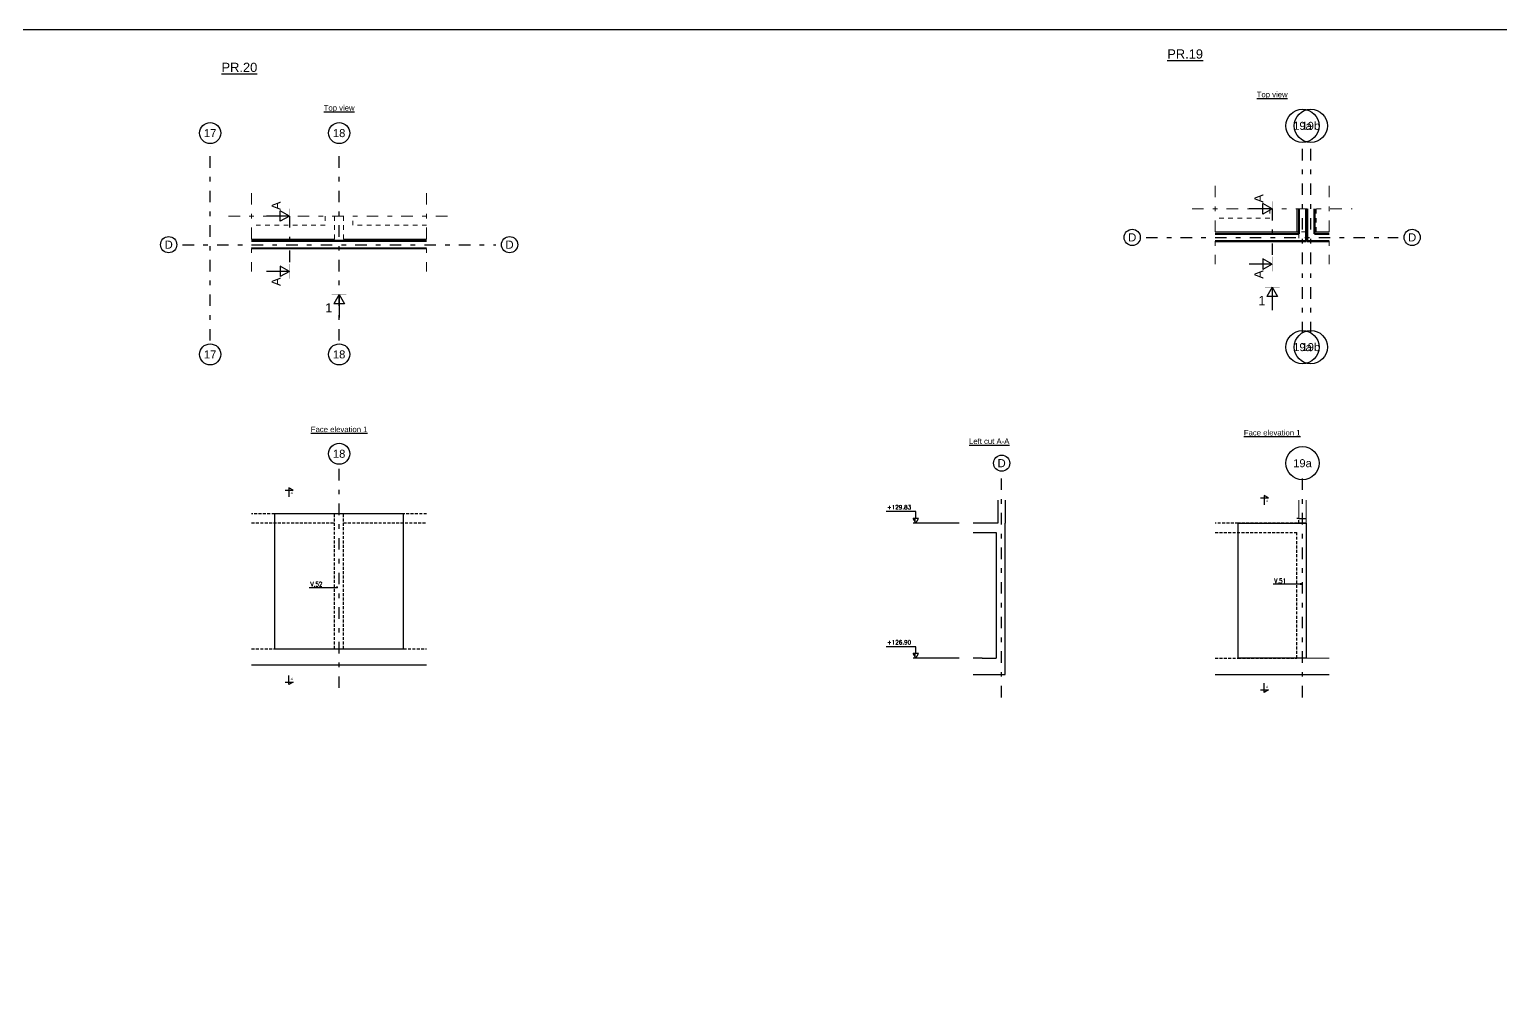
# Model space of a CAD drawing. Header units: millimetres. Extents: x -21776 to 63757, y -7870 to 8483.
# Drawn here: x 26203 to 29396, y -4478 to -2361 of the extents above; entities that cross this region are included whole.
import ezdxf
from ezdxf.enums import TextEntityAlignment as Align

# ---------------------------------------------------------------- set-up
doc = ezdxf.new("R2010")
doc.units = ezdxf.units.MM
for name, pattern in [('CACHE', [9.525, 6.35, -3.175]), ('GrDotted', [0.4, 0.1, -0.1, 0.1, -0.1]), ('GrFeatureAxis', [0.85, 0.25, -0.2, 0.1, -0.2, 0.1])]:
    doc.linetypes.add(name, pattern=pattern)
for name, color, linetype in [('COTATION', 1, 'Continuous'), ('GO-TEXTE', 9, 'Continuous'), ('Grid', 7, 'Continuous'), ('K_ENT_M_Building_PR.19', 7, 'Continuous'), ('K_ENT_M_Building_PR.20', 7, 'Continuous'), ('K_FOT_M_Building_PR.19', 7, 'Continuous'), ('K_FOT_M_Building_PR.20', 7, 'Continuous'), ('K_FOT_M_Building_V.46', 7, 'Continuous'), ('K_SLB_M_Building_PR.19', 7, 'Continuous'), ('K_SLB_M_Building_PR.20', 7, 'Continuous'), ('K_wAL_M_Building_PR.19', 7, 'Continuous'), ('K_wAL_M_Building_PR.20', 7, 'Continuous'), ('préfa v', 2, 'Continuous'), ('STR_TS_TXT', 7, 'Continuous'), ('STR_VOI-POT', 6, 'Continuous')]:
    doc.layers.add(name, color=color, linetype=linetype)
doc.styles.add('GrCut', font='swissli.ttf', dxfattribs={"height": 0.2})
doc.styles.add('GrDimensions', font='simplex.shx')
doc.styles.add('GrElevation', font='swissli.ttf', dxfattribs={"height": 0.2})
doc.styles.add('GrGrid', font='ARIAL.TTF', dxfattribs={"height": 0.17})
doc.styles.add('GrTitleDrawing', font='swissli.ttf', dxfattribs={"height": 0.2})
doc.styles.add('Lucida', font='')
doc.styles.add('TEXTE TS', font='romans.shx', dxfattribs={"width": 0.7, "oblique": 15})
doc.styles.get('Lucida').set_extended_font_data('Lucida Sans', italic=True)

# ---------------------------------------------------------------- blocks, each defined once
blk = doc.blocks.new('World Level Arrow 5_i')
at = {"color": 7, "linetype": 'Continuous', "lineweight": -3, "extrusion": (0, -1.22461e-16, -1)}
for p, q in [((0, 9.43), (0, -0.57)), ((-1, 0.57), (-1, -0.57)), ((0, 0), (-1, 0.57)), ((0, 0), (-1, -0.57))]:
    blk.add_line(p, q, dxfattribs=at)
blk.add_solid([(1, -0.57), (0, 0), (1, 0)], dxfattribs=at)

msp = doc.modelspace()

# ---------------------------------------------------------------- linework, layer by layer
at = {"layer": 'COTATION'}
for points in [[(26810.20999, -3571.14107), (26870.36573, -3571.14107)], [(28902.19742, -3563.82575), (28962.35315, -3563.82575)]]:
    msp.add_lwpolyline(points, dxfattribs=at)
at = {"layer": 'COTATION', "const_width": 2.5}
for points in [[(26869.11573, -3571.14107, 1), (26871.61573, -3571.14107, 1)], [(28961.10315, -3563.82575, 1), (28963.60315, -3563.82575, 1)]]:
    msp.add_lwpolyline(points, format="xyb", close=True, dxfattribs=at)
at = {"layer": 'GO-TEXTE', "flags": 128}
for points in [[(26757.91387, -3360.19525), (26775.56162, -3360.19525), (26765.88357, -3354.9152), (26765.88357, -3374.83667)], [(28875.01895, -3377.26138), (28892.66669, -3377.26138), (28882.98864, -3371.98133), (28882.98864, -3391.9028)], [(26757.91387, -3776.69085), (26775.56162, -3776.69085), (26765.88357, -3781.97091), (26765.88357, -3762.04943)], [(28875.01895, -3793.75699), (28892.66669, -3793.75699), (28882.98864, -3799.03704), (28882.98864, -3779.11557)]]:
    msp.add_lwpolyline(points, dxfattribs=at)
at = {"layer": 'Grid', "color": 4, "linetype": 'GrFeatureAxis', "lineweight": 25, "ltscale": 100}
for p, q in [((26595.02458, -3035.79867), (26595.02458, -2615.79617)), ((26875.02458, -3035.79867), (26875.02458, -2615.79617)), ((28966.19646, -3020.01959), (28966.19646, -2600.01709)), ((28984.19646, -3020.01959), (28984.19646, -2600.01709)), ((26535.02458, -2827.79867), (27215.02458, -2827.79867)), ((28626.54865, -2812.01959), (29174.19771, -2812.01959)), ((26875.02458, -3789.34452), (26875.02458, -3311.34352)), ((28313.13314, -3809.82379), (28313.13314, -3331.82279)), ((28966.19646, -3809.82379), (28966.19646, -3331.82279))]:
    msp.add_line(p, q, dxfattribs=at)
at = {"layer": 'Grid', "color": 1, "linetype": 'Continuous', "lineweight": 25, "ltscale": 100}
for centre, major_axis, start_param, end_param in [((28966.19646, -2570.01709), (25.47658, 25.47658), 5.4977871438, 11.780972451), ((28984.19646, -2570.01709), (25.50118, 25.50118), 5.4977871438, 11.780972451), ((26595.02458, -2585.79617), (16.17808, 16.17808), 5.4977871438, 11.780972451), ((26875.02458, -2585.79617), (-16.17808, 16.17808), 3.926990817, 10.2101761242), ((26505.02458, -2827.79867), (12.4308, 12.4308), 5.4977871438, 11.780972451), ((27245.02458, -2827.79867), (12.4308, 12.4308), 5.4977871438, 11.780972451), ((28596.54865, -2812.01959), (12.4308, 12.4308), 5.4977871438, 11.780972451), ((29204.19771, -2812.01959), (12.4308, 12.4308), 5.4977871438, 11.780972451), ((28966.19646, -3050.01959), (25.47658, 25.47658), 5.4977871438, 11.780972451), ((28984.19646, -3050.01959), (25.50118, 25.50118), 5.4977871438, 11.780972451), ((26595.02458, -3065.79867), (16.17808, 16.17808), 5.4977871438, 11.780972451), ((26875.02458, -3065.79867), (-16.17808, 16.17808), 3.926990817, 10.2101761242), ((26875.02458, -3281.34352), (16.17808, 16.17808), 5.4977871438, 11.780972451), ((28313.13314, -3301.82279), (-12.4308, 12.4308), 3.926990817, 10.2101761242), ((28966.19646, -3301.82279), (25.47658, 25.47658), 5.4977871438, 11.780972451)]:
    msp.add_ellipse(centre, major_axis=major_axis, ratio=1, start_param=start_param, end_param=end_param, dxfattribs=at)
at = {"layer": 'K_ENT_M_Building_PR.19', "color": 9, "linetype": 'GrFeatureAxis', "lineweight": 20, "ltscale": 100}
for p, q in [((28776.54865, -2700.01709), (28776.54865, -2870.02038)), ((29024.19771, -2700.01709), (29024.19771, -2870.02038)), ((28726.54865, -2750.01709), (29074.19771, -2750.01709))]:
    msp.add_line(p, q, dxfattribs=at)
at = {"layer": 'K_ENT_M_Building_PR.19', "color": 7, "linetype": 'Continuous', "lineweight": -3, "ltscale": 100}
for p, q in [((28900.37318, -2750.01709), (28880.37318, -2738.67078)), ((28880.37318, -2761.36339), (28880.37318, -2738.67078)), ((28880.37318, -2750.01709), (28850.37318, -2750.01709)), ((28900.37318, -2750.01709), (28880.37318, -2750.01709)), ((28900.37318, -2750.01709), (28880.37318, -2761.36339)), ((28900.37318, -2920.01959), (28889.02687, -2940.01959)), ((28900.37318, -2920.01959), (28911.71948, -2940.01959)), ((28900.37318, -2920.01959), (28900.37318, -2940.01959)), ((28911.71948, -2940.01959), (28889.02687, -2940.01959)), ((28900.37318, -2940.01959), (28900.37318, -2970.01959))]:
    msp.add_line(p, q, dxfattribs=at)
at = {"layer": 'K_ENT_M_Building_PR.19', "color": 7, "linetype": 'Continuous', "lineweight": -3, "ltscale": 100, "extrusion": (0, -1.22461e-16, -1)}
for p, q in [((28880.37318, -2870.01959), (28850.37318, -2870.01959)), ((28900.37318, -2870.01959), (28880.37318, -2858.67328)), ((28880.37318, -2858.67328), (28880.37318, -2881.36589)), ((28900.37318, -2870.01959), (28880.37318, -2870.01959)), ((28900.37318, -2870.01959), (28880.37318, -2881.36589))]:
    msp.add_line(p, q, dxfattribs=at)
at = {"layer": 'K_ENT_M_Building_PR.19', "color": 120, "linetype": 'Continuous', "lineweight": -3}
for p, q in [((28121.80368, -3406.82279), (28062.80368, -3406.82279)), ((28121.80368, -3406.82279), (28062.80368, -3406.82279)), ((28126.80368, -3406.82279), (28121.80368, -3406.82279)), ((28126.80368, -3406.82279), (28121.80368, -3406.82279)), ((28126.80368, -3421.82279), (28126.80368, -3406.82279)), ((28126.80368, -3421.82279), (28126.80368, -3406.82279)), ((28121.80368, -3699.82379), (28062.80368, -3699.82379)), ((28121.80368, -3699.82379), (28062.80368, -3699.82379)), ((28126.80368, -3699.82379), (28121.80368, -3699.82379)), ((28126.80368, -3699.82379), (28121.80368, -3699.82379)), ((28126.80368, -3714.82379), (28126.80368, -3699.82379)), ((28126.80368, -3714.82379), (28126.80368, -3699.82379))]:
    msp.add_line(p, q, dxfattribs=at)
at = {"layer": 'K_ENT_M_Building_PR.19', "color": 7, "linetype": 'Continuous', "lineweight": -3, "ltscale": 100, "const_width": 1.2}
for points in [[(28900.39308, -2765.94229), (28900.35327, -2734.09188)], [(28916.29838, -2919.99968), (28884.44797, -2920.03949)]]:
    msp.add_lwpolyline(points, dxfattribs=at)
at = {"layer": 'K_ENT_M_Building_PR.19', "color": 7, "linetype": 'GrFeatureAxis', "lineweight": -3, "ltscale": 100}
msp.add_lwpolyline([(28900.37318, -2750.01709), (28900.37318, -2870.01959)], dxfattribs=at)
at = {"layer": 'K_ENT_M_Building_PR.19', "color": 7, "linetype": 'Continuous', "lineweight": -3, "ltscale": 100, "extrusion": (0, -1.22461e-16, -1), "const_width": 1.2}
msp.add_lwpolyline([(-28900.39308, -2854.09438), (-28900.35327, -2885.94479)], dxfattribs=at)
at = {"layer": 'K_ENT_M_Building_PR.20', "color": 9, "linetype": 'GrFeatureAxis', "lineweight": 20, "ltscale": 100}
for p, q in [((26685.02458, -2715.79617), (26685.02458, -2885.79867)), ((27065.02458, -2715.79617), (27065.02458, -2885.79867)), ((26635.02458, -2765.79617), (27115.02458, -2765.79617))]:
    msp.add_line(p, q, dxfattribs=at)
at = {"layer": 'K_ENT_M_Building_PR.20', "color": 7, "linetype": 'Continuous', "lineweight": -3, "ltscale": 100}
for p, q in [((26747.26462, -2765.79617), (26717.26462, -2765.79617)), ((26767.26462, -2765.79617), (26747.26462, -2754.44987)), ((26747.26462, -2777.14248), (26747.26462, -2754.44987)), ((26767.26462, -2765.79617), (26747.26462, -2765.79617)), ((26767.26462, -2765.79617), (26747.26462, -2777.14248)), ((26875.02458, -2935.79867), (26863.67827, -2955.79867)), ((26875.02458, -2935.79867), (26886.37089, -2955.79867)), ((26875.02458, -2935.79867), (26875.02458, -2955.79867)), ((26886.37089, -2955.79867), (26863.67827, -2955.79867)), ((26875.02458, -2955.79867), (26875.02458, -2985.79867))]:
    msp.add_line(p, q, dxfattribs=at)
at = {"layer": 'K_ENT_M_Building_PR.20', "color": 7, "linetype": 'Continuous', "lineweight": -3, "ltscale": 100, "extrusion": (0, -1.22461e-16, -1)}
for p, q in [((26747.26462, -2885.79867), (26717.26462, -2885.79867)), ((26767.26462, -2885.79867), (26747.26462, -2874.45237)), ((26747.26462, -2874.45237), (26747.26462, -2897.14498)), ((26767.26462, -2885.79867), (26747.26462, -2885.79867)), ((26767.26462, -2885.79867), (26747.26462, -2897.14498))]:
    msp.add_line(p, q, dxfattribs=at)
at = {"layer": 'K_ENT_M_Building_PR.20', "color": 7, "linetype": 'Continuous', "lineweight": -3, "ltscale": 100, "const_width": 1.2}
for points in [[(26767.28453, -2781.72138), (26767.24472, -2749.87097)], [(26890.94979, -2935.77877), (26859.09937, -2935.81858)]]:
    msp.add_lwpolyline(points, dxfattribs=at)
at = {"layer": 'K_ENT_M_Building_PR.20', "color": 7, "linetype": 'GrFeatureAxis', "lineweight": -3, "ltscale": 100}
msp.add_lwpolyline([(26767.26462, -2765.79617), (26767.26462, -2885.79867)], dxfattribs=at)
at = {"layer": 'K_ENT_M_Building_PR.20', "color": 7, "linetype": 'Continuous', "lineweight": -3, "ltscale": 100, "extrusion": (0, -1.22461e-16, -1), "const_width": 1.2}
msp.add_lwpolyline([(-26767.28453, -2869.87347), (-26767.24472, -2901.72388)], dxfattribs=at)
at = {"layer": 'K_FOT_M_Building_PR.19', "color": 9, "linetype": 'GrDotted', "lineweight": 15, "ltscale": 100}
for p, q in [((28895.19769, -2770.01959), (28776.54865, -2770.01943)), ((28895.19769, -2750.01709), (28895.19769, -2770.01959))]:
    msp.add_line(p, q, dxfattribs=at)
at = {"layer": 'K_FOT_M_Building_PR.19', "color": 4, "linetype": 'Continuous', "lineweight": 20, "ltscale": 100}
msp.add_line((28974.19771, -2820.01959), (28976.19646, -2820.01959), dxfattribs=at)
at = {"layer": 'K_FOT_M_Building_PR.20', "color": 9, "linetype": 'GrDotted', "lineweight": 15, "ltscale": 100}
for p, q in [((26844.67363, -2765.79617), (26844.67363, -2785.79867)), ((26904.67363, -2785.79844), (26904.67363, -2765.79617)), ((26844.67363, -2785.79867), (26685.02458, -2785.79849)), ((27065.02458, -2785.79865), (26904.67363, -2785.79844))]:
    msp.add_line(p, q, dxfattribs=at)
at = {"layer": 'K_FOT_M_Building_V.46', "color": 4, "linetype": 'Continuous', "ltscale": 100}
for p, q in [((26685.02458, -3739.34452), (27065.02458, -3739.34452)), ((28776.54865, -3759.82379), (29024.19771, -3759.82379))]:
    msp.add_line(p, q, dxfattribs=at)
for points in [[(27015.02458, -3704.34352), (27015.02458, -3411.34352), (26735.02458, -3411.34352), (26735.02458, -3704.34352)], [(28826.54865, -3724.82279), (28826.54865, -3431.82279), (28974.19771, -3431.82279), (28974.19771, -3724.82279)]]:
    msp.add_lwpolyline(points, close=True, dxfattribs=at)
at = {"layer": 'K_SLB_M_Building_PR.19', "color": 103, "linetype": 'Continuous', "lineweight": 20, "ltscale": 100}
msp.add_line((28776.54865, -2799.82397), (28954.19521, -2799.82397), dxfattribs=at)
at = {"layer": 'K_SLB_M_Building_PR.20', "color": 103, "linetype": 'Continuous', "lineweight": 20, "ltscale": 100}
for p, q in [((26685.02458, -2815.60306), (26864.67114, -2815.60306)), ((26884.67364, -2815.60306), (27065.02458, -2815.60306))]:
    msp.add_line(p, q, dxfattribs=at)
at = {"layer": 'K_wAL_M_Building_PR.19', "color": 6, "linetype": 'Continuous', "lineweight": 20, "ltscale": 100}
for p, q in [((28954.19521, -2750.01709), (28954.19521, -2800.01709)), ((28826.54865, -2800.01709), (28776.54865, -2800.01709)), ((28954.19521, -2800.01709), (28826.54865, -2800.01709)), ((28954.19521, -2800.01709), (28958.18048, -2800.01709)), ((29024.19771, -2800.01709), (28996.19709, -2800.01709)), ((28958.18009, -3381.82279), (28958.18009, -3421.82279)), ((28974.17848, -3381.82279), (28974.17848, -3421.82279)), ((28974.19771, -3431.82279), (28974.19771, -3421.82279)), ((28974.19771, -3724.82279), (28974.19771, -3431.82279)), ((28974.19771, -3724.82279), (29024.19771, -3724.82279))]:
    msp.add_line(p, q, dxfattribs=at)
at = {"layer": 'K_wAL_M_Building_PR.19', "color": 6, "linetype": 'Continuous', "lineweight": 60, "ltscale": 100}
for p, q in [((28958.18545, -2750.01709), (28958.18008, -2804.01959)), ((28974.17848, -2820.02038), (28974.18545, -2750.01709)), ((28976.19646, -2750.01709), (28976.19646, -2804.01959)), ((28992.19646, -2804.01959), (28992.19646, -2750.01709)), ((28958.18008, -2804.01959), (28776.54865, -2803.95447)), ((28976.19646, -2804.01959), (28976.19646, -2820.01959)), ((29024.19771, -2804.01959), (28992.19646, -2804.01959)), ((28776.54865, -2819.95447), (28958.17848, -2820.01959)), ((28958.18009, -2820.01879), (28974.17848, -2820.02038)), ((28976.19646, -2820.01959), (29024.19771, -2820.01959))]:
    msp.add_line(p, q, dxfattribs=at)
at = {"layer": 'K_wAL_M_Building_PR.19', "color": 9, "linetype": 'GrDotted', "lineweight": 15, "ltscale": 100}
for p, q in [((28996.19716, -2750.01709), (28996.19709, -2800.01709)), ((28958.18583, -2804.01959), (28958.18009, -2820.01879)), ((28974.18048, -2800.01709), (28958.18048, -2800.01709))]:
    msp.add_line(p, q, dxfattribs=at)
at = {"layer": 'K_wAL_M_Building_PR.20', "color": 9, "linetype": 'GrDotted', "lineweight": 15, "ltscale": 100}
for p, q in [((26864.67114, -2765.79617), (26864.67114, -2815.60306)), ((26884.67364, -2765.79617), (26884.67364, -2815.60306))]:
    msp.add_line(p, q, dxfattribs=at)
at = {"layer": 'K_wAL_M_Building_PR.20', "color": 6, "linetype": 'Continuous', "lineweight": 20, "ltscale": 100}
for p, q in [((26735.02458, -2815.79617), (26685.02458, -2815.79617)), ((26685.02458, -2835.79867), (26735.02458, -2835.79867)), ((26864.67114, -2815.79617), (26735.02458, -2815.79617)), ((26735.02458, -2835.79867), (27015.02458, -2835.79867)), ((26864.67114, -2815.60306), (26864.67114, -2815.79617)), ((26884.67364, -2815.79617), (26884.67364, -2815.60306)), ((27015.02458, -2815.79617), (26884.67364, -2815.79617)), ((27065.02458, -2815.79617), (27015.02458, -2815.79617))]:
    msp.add_line(p, q, dxfattribs=at)
at = {"layer": 'K_wAL_M_Building_PR.20', "color": 6, "linetype": 'Continuous', "lineweight": 60, "ltscale": 100}
for p, q in [((27065.02458, -2819.76941), (26685.02458, -2819.63318)), ((26685.02458, -2835.63318), (27065.02458, -2835.76941))]:
    msp.add_line(p, q, dxfattribs=at)
at = {"layer": 'préfa v', "color": 2, "ltscale": 3}
for p, q in [((28305.11241, -3381.82279), (28305.11241, -3431.82279)), ((28321.11241, -3381.82279), (28321.11241, -3431.82279)), ((28300.93752, -3431.82279), (28251.13064, -3431.82279)), ((28305.11241, -3431.82279), (28301.13064, -3431.82279)), ((28321.13314, -3724.82279), (28321.13314, -3431.82279)), ((28251.13064, -3451.82529), (28301.13064, -3451.82529)), ((28301.13064, -3451.82529), (28301.13064, -3724.82279)), ((28271.13313, -3724.82379), (28251.13064, -3724.82379)), ((28271.13313, -3724.82379), (28301.13064, -3724.82279)), ((28321.13314, -3759.82379), (28321.13314, -3724.82379)), ((28251.13064, -3759.82379), (28271.13313, -3759.82379)), ((28271.13313, -3759.82379), (28321.13314, -3759.82379))]:
    msp.add_line(p, q, dxfattribs=at)
at = {"layer": 'STR_VOI-POT', "color": 7, "linetype": 'CACHE'}
for p, q in [((26735.02458, -3411.34352), (26685.02458, -3411.34352)), ((27015.02458, -3411.34352), (26735.02458, -3411.34352)), ((26864.67114, -3704.34352), (26864.67114, -3411.34352)), ((26884.67364, -3704.34352), (26884.67364, -3411.34352)), ((27065.02458, -3411.34352), (27015.02458, -3411.34352)), ((26685.02458, -3431.34602), (26864.67114, -3431.34602)), ((26884.67364, -3431.34602), (27065.02458, -3431.34602)), ((28826.54865, -3431.82279), (28776.54865, -3431.82279)), ((28974.19771, -3431.82279), (28826.54865, -3431.82279)), ((28958.18009, -3421.82279), (28954.19521, -3421.82279)), ((28958.18009, -3421.82279), (28974.17848, -3421.82279)), ((28958.18583, -3431.82279), (28958.18583, -3421.82279)), ((28776.54865, -3451.82529), (28954.19521, -3451.82529)), ((28954.19521, -3724.82279), (28954.19521, -3451.82529)), ((26685.02458, -3704.34352), (26735.02458, -3704.34352)), ((26735.02458, -3704.34352), (27015.02458, -3704.34352)), ((27015.02458, -3704.34352), (27065.02458, -3704.34352)), ((28776.54865, -3724.82279), (28826.54865, -3724.82279)), ((28826.54865, -3724.82279), (28954.19521, -3724.82279))]:
    msp.add_line(p, q, dxfattribs=at)
at = {"layer": 'STR_VOI-POT'}
msp.add_lwpolyline([(-14626.05801, -2360.94219), (63756.79188, -2360.94219), (63756.79188, -6687.41341), (-14626.05801, -6687.41341)], close=True, dxfattribs=at)

# ---------------------------------------------------------------- block references
at = {"layer": 'K_ENT_M_Building_PR.19', "color": 120, "linetype": 'Continuous', "lineweight": -3, "xscale": 10, "yscale": 10, "zscale": 10, "rotation": 270}
for p in [(28126.80368, -3431.82279), (28126.80368, -3431.82279), (28126.80368, -3724.82379), (28126.80368, -3724.82379)]:
    msp.add_blockref('World Level Arrow 5_i', p, dxfattribs=at)

# ---------------------------------------------------------------- texts
at = {"layer": 'GO-TEXTE', "linetype": 'Continuous', "style": 'Lucida'}
for p in [(26769.49871, -3368.98801), (28886.60379, -3386.05414), (26769.49871, -3772.42056), (28886.60379, -3789.4867)]:
    msp.add_text('A', height=5.32, rotation=0.00179755, dxfattribs=at).set_placement(p)
at = {"layer": 'Grid', "color": 1, "linetype": 'Continuous', "lineweight": -3, "ltscale": 100, "style": 'GrGrid'}
for s, height, p in [('17', 17.371078, (26595.02458, -2585.79617)), ('18', 17.371078, (26875.02458, -2585.79617)), ('19a', 17.359482, (28966.19646, -2570.01709)), ('19b', 17.359482, (28984.19646, -2570.01709)), ('D', 17.57981, (28596.54865, -2812.01959)), ('D', 17.57981, (29204.19771, -2812.01959)), ('D', 17.57981, (26505.02458, -2827.79867)), ('D', 17.57981, (27245.02458, -2827.79867)), ('17', 17.371078, (26595.02458, -3065.79867)), ('18', 17.371078, (26875.02458, -3065.79867)), ('19a', 17.359482, (28966.19646, -3050.01959)), ('19b', 17.359482, (28984.19646, -3050.01959)), ('18', 17.371078, (26875.02458, -3281.34352)), ('D', 17.57981, (28313.13314, -3301.82279)), ('19a', 17.359482, (28966.19646, -3301.82279))]:
    msp.add_text(s, height=height, dxfattribs=at).set_placement(p, align=Align.MIDDLE_CENTER)
at = {"layer": 'K_ENT_M_Building_PR.19', "color": 7, "linetype": 'Continuous', "lineweight": -3, "ltscale": 100, "attachment_point": 5}
for s, insert, char_height, style in [('{\\LPR.19}', (28711.45408, -2414.31956), 20, 'GrTitleDrawing'), ('\\LTop view', (28900.37318, -2503.95297), 12, 'GrTitleDrawing'), ('{1}', (28877.96339, -2949.05846), 20, 'GrElevation'), ('\\LLeft cut A-A', (28286.13189, -3254.24298), 12, 'GrTitleDrawing'), ('\\LFace elevation 1', (28900.37318, -3235.75867), 12, 'GrTitleDrawing')]:
    msp.add_mtext(s, dxfattribs=dict(at, insert=insert, char_height=char_height, style=style))
at = {"layer": 'K_ENT_M_Building_PR.19', "color": 7, "linetype": 'Continuous', "lineweight": -3, "ltscale": 100, "char_height": 20, "attachment_point": 5, "rotation": 90, "style": 'GrCut'}
for insert in [(28871.3343, -2727.6073), (28871.3343, -2892.42938)]:
    msp.add_mtext('{A}', dxfattribs=dict(at, insert=insert))
at = {"layer": 'K_ENT_M_Building_PR.19', "color": 0, "linetype": 'Continuous', "lineweight": -3, "char_height": 9, "attachment_point": 9, "style": 'GrDimensions'}
for s, insert in [('\\A1;+129.83', (28116.80368, -3401.82279)), ('\\A1;+126.90', (28116.80368, -3694.82379))]:
    msp.add_mtext(s, dxfattribs=dict(at, insert=insert))
at = {"layer": 'K_ENT_M_Building_PR.20', "color": 7, "linetype": 'Continuous', "lineweight": -3, "ltscale": 100, "attachment_point": 5}
for s, insert, char_height, style in [('{\\LPR.20}', (26658.53237, -2443.28351), 20, 'GrTitleDrawing'), ('\\LTop view', (26875.02458, -2532.91691), 12, 'GrTitleDrawing'), ('{1}', (26852.61479, -2964.83755), 20, 'GrElevation'), ('\\LFace elevation 1', (26875.02458, -3228.46426), 12, 'GrTitleDrawing')]:
    msp.add_mtext(s, dxfattribs=dict(at, insert=insert, char_height=char_height, style=style))
at = {"layer": 'K_ENT_M_Building_PR.20', "color": 7, "linetype": 'Continuous', "lineweight": -3, "ltscale": 100, "char_height": 20, "attachment_point": 5, "rotation": 90, "style": 'GrCut'}
for insert in [(26738.22575, -2743.38638), (26738.22575, -2908.20846)]:
    msp.add_mtext('{A}', dxfattribs=dict(at, insert=insert))
at = {"layer": 'STR_TS_TXT', "style": 'TEXTE TS', "width": 0.8}
for s, p in [('V.52', (26812.77227, -3569.48992, -0.00589)), ('V.51', (28904.75969, -3562.1746, -0.00589))]:
    msp.add_text(s, height=10, dxfattribs=at).set_placement(p)

doc.saveas('drawing.dxf')
